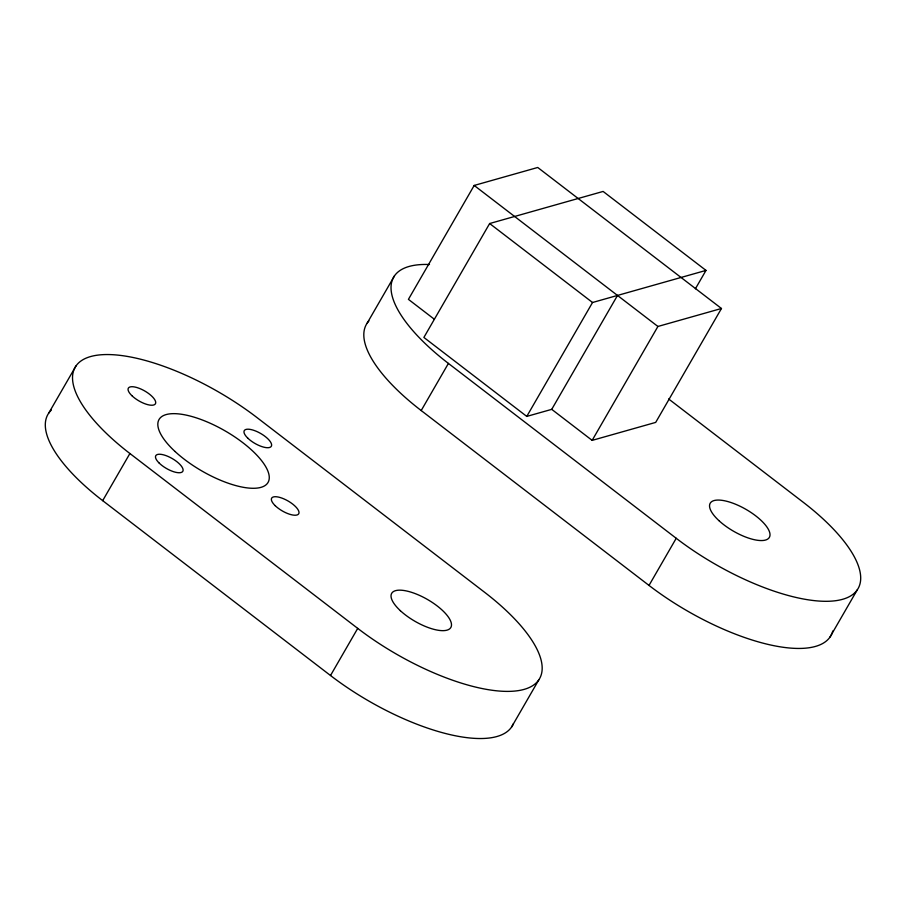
<?xml version="1.0" encoding="UTF-8"?>
<svg xmlns="http://www.w3.org/2000/svg" width="906" height="906" viewBox="0 0 906 906"><rect width="100%" height="100%" fill="white"/><g stroke="black" fill="none" stroke-linecap="round" stroke-linejoin="round"><path stroke-width="1.36" d="M48.743 413.113L75.957 365.99M513.419 723.622A136.579 50.283 30 0 1 330.509 675.514L102.684 500.644L129.898 453.51A136.579 50.283 30 0 1 90.555 356.568A136.579 50.283 30 0 1 256.987 417.564L484.801 592.433A136.579 50.283 30 0 1 524.144 689.375A136.579 50.283 30 0 1 357.723 628.379L129.898 453.51M367.247 323.023L394.461 275.888M695.4 288.776L706 270.407L603.113 191.438L489.648 223.533L423.883 337.44L526.771 416.409L551.731 409.353L592.15 440.373L655.695 422.4L721.459 308.493L537.734 167.474L474.189 185.447L408.425 299.354L434.246 319.172M832.784 630.984A136.579 50.283 30 0 1 649.013 585.423L421.199 410.554L448.413 363.419A136.579 50.283 30 0 1 429.478 264.518M330.509 675.514L357.723 628.379M526.771 416.409L592.535 302.502L706 270.407M551.731 409.353L617.496 295.447M592.15 440.373L657.915 326.466L721.459 308.493M511.539 727.099L538.753 679.964M649.013 585.423L676.227 538.289A136.579 50.283 30 0 0 842.659 599.285A136.579 50.283 30 0 0 803.316 502.332L668.639 398.968M830.043 636.997L857.257 589.863M474.189 185.447L657.915 326.466M489.648 223.533L592.535 302.502M448.413 363.419L676.227 538.289M102.684 500.644A136.579 50.283 30 0 1 51.348 410.078M421.199 410.554A136.579 50.283 30 0 1 368.912 320.939M131.834 395.628A15.606 5.742 30 0 0 155.13 404.167A15.606 5.742 30 0 0 138.72 388.142A15.606 5.742 30 0 0 131.834 395.628M275.141 505.627A15.606 5.742 30 0 0 298.436 514.155A15.606 5.742 30 0 0 282.026 498.141A15.606 5.742 30 0 0 275.141 505.627M175.062 451.505A62.922 23.16 30 0 0 267.678 483.023A62.922 23.16 30 0 0 197.916 418.391A62.922 23.16 30 0 0 175.062 451.505M400.373 610.701A34.145 12.571 30 0 0 450.633 627.801A34.145 12.571 30 0 0 412.774 592.728A34.145 12.571 30 0 0 400.373 610.701M159.241 463.136A15.606 5.742 30 0 0 182.536 471.675A15.606 5.742 30 0 0 166.115 455.661A15.606 5.742 30 0 0 159.241 463.136M247.746 438.108A15.606 5.742 30 0 0 271.041 446.647A15.606 5.742 30 0 0 254.62 430.622A15.606 5.742 30 0 0 247.746 438.108M718.888 520.599A34.145 12.571 30 0 0 769.149 537.7A34.145 12.571 30 0 0 731.289 502.626A34.145 12.571 30 0 0 718.888 520.599"/></g></svg>
